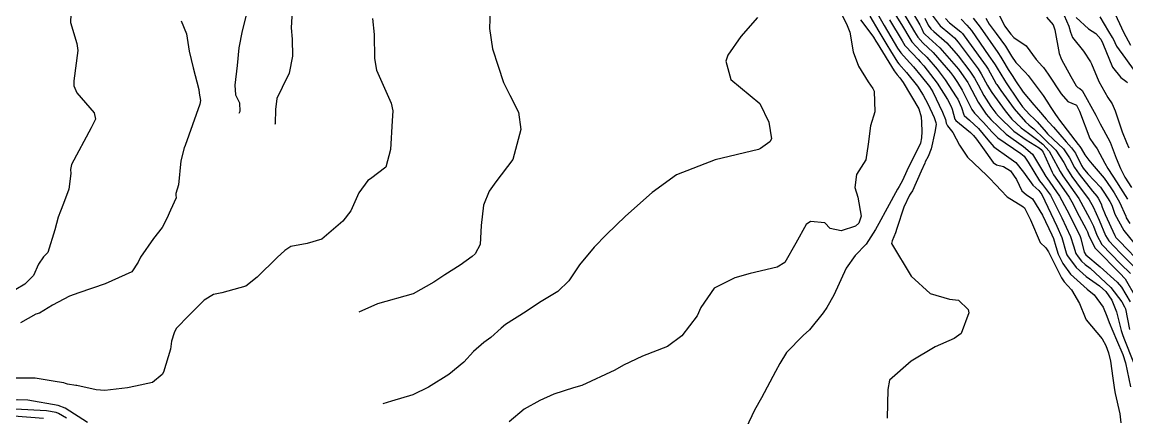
# Model space of a CAD drawing. Header units: feet. Extents: x 1313709 to 1317500, y 405869 to 411659.
# Drawn here: x 1315968.7 to 1316359.3, y 407135.1 to 407275.2 of the extents above; entities that cross this region are included whole.
import ezdxf

# ---------------------------------------------------------------- set-up
doc = ezdxf.new("R2010")
doc.units = ezdxf.units.FT
doc.layers.add('C-TOPO-MAJR', color=32, linetype='CONTINUOUS')

msp = doc.modelspace()

# ---------------------------------------------------------------- linework, layer by layer
at = {"layer": 'C-TOPO-MAJR'}
for points in [[(1316134.4, 407286.23), (1316133.94, 407272.91), (1316135.05, 407265.74), (1316137.02, 407259.54), (1316138.84, 407253.81), (1316141.1, 407249.34), (1316144.24, 407243.35), (1316145.06, 407237.2), (1316142.14, 407226.53), (1316136.17, 407218.66), (1316133.83, 407215.37), (1316131.77, 407210.44), (1316131.04, 407203.24), (1316130.67, 407196.53), (1316128.91, 407193.15), (1316127.8, 407192.2), (1316123.52, 407189.19), (1316118.1, 407185.75), (1316114.27, 407183.12), (1316106.99, 407179.04), (1316094.31, 407175.54), (1316087.76, 407172.52)], [(1315985.96, 407281.06), (1315985.8, 407275.02), (1315987.99, 407267.64), (1315988.39, 407265.11), (1315986.99, 407254.41), (1315986.91, 407252.65), (1315988, 407250.13), (1315994.11, 407243.1), (1315994.65, 407240.81), (1315993.11, 407237.79), (1315986.1, 407224.82), (1315985.83, 407222.97), (1315985.88, 407221.62), (1315985.22, 407216.08), (1315983.29, 407211.01), (1315982.19, 407208.34), (1315981.45, 407206.1), (1315980.27, 407201.64), (1315977.73, 407193.65), (1315976.28, 407192.12), (1315974.43, 407189.54), (1315972.64, 407185.51), (1315969.66, 407182.47), (1315966.46, 407180.53)], [(1316064.28, 407281.34), (1316063.79, 407273.15), (1316064.13, 407269.14), (1316064.33, 407263.08), (1316063.08, 407257.11), (1316060.65, 407252.08), (1316058.76, 407248.17), (1316058.27, 407244.23), (1316058.19, 407239.32), (1316058.09, 407238.91)], [(1316281.88, 407281.36), (1316286.09, 407274.23), (1316286.78, 407272.75), (1316287.37, 407271.43), (1316287.95, 407270.75), (1316293.17, 407266.03), (1316299.73, 407258.56), (1316300.9, 407256.99), (1316303.04, 407253.82), (1316303.45, 407253.1), (1316306.68, 407246.87), (1316309.54, 407242.65), (1316310.36, 407241.69), (1316311.2, 407240.77), (1316316.68, 407235.5), (1316322.8, 407231.14), (1316325.99, 407228.43), (1316329.47, 407222.59), (1316330.68, 407220.49), (1316331.03, 407220.02), (1316335.45, 407213.57), (1316338.11, 407208.76), (1316342.68, 407199.71), (1316343.04, 407198.62), (1316344.18, 407193.79), (1316344.85, 407192.83), (1316349.86, 407188.64), (1316355.94, 407183.15), (1316357.42, 407181.34), (1316360.45, 407176.2)], [(1316092.57, 407276.44), (1316093.2, 407270.73), (1316093.25, 407262.25), (1316094, 407258.19), (1316099.16, 407246.45), (1316099.78, 407243.82), (1316099.57, 407240.3), (1316098.91, 407230.08), (1316097.28, 407223.83), (1316091.85, 407219.7), (1316090.91, 407219.19), (1316087.73, 407214.79), (1316084.91, 407208.41), (1316082.1, 407204.77), (1316074.62, 407198.42), (1316069.41, 407196.85), (1316063.72, 407195.82), (1316061.59, 407194.33), (1316058.81, 407191.86), (1316051.81, 407184.89), (1316047.76, 407181.8), (1316039.29, 407179.37), (1316036.38, 407178.8), (1316033.01, 407176.77), (1316027.69, 407171.43), (1316023.17, 407166.71), (1316022.39, 407165.23), (1316021.49, 407162.23), (1316021.17, 407159.47), (1316018.61, 407151.26), (1316018.23, 407150.45), (1316014.8, 407147.66), (1316008.77, 407146.31), (1316005.9, 407145.82), (1315997.88, 407144.89), (1315994.85, 407145.12), (1315988, 407146.55), (1315987.65, 407146.62), (1315984.72, 407147.12), (1315983.96, 407147.33), (1315983.38, 407147.5), (1315981.05, 407147.94), (1315973.3, 407149.21), (1315965.31, 407149.16)], [(1316048.49, 407280), (1316046.46, 407272.14), (1316045.32, 407266.1), (1316044.73, 407259.81), (1316043.86, 407252.88), (1316044.14, 407249.43), (1316045.5, 407246.58), (1316045.63, 407243.5), (1316045.29, 407242.78)], [(1316228.67, 407276.79), (1316222.79, 407270.12), (1316218.16, 407263.49), (1316217.51, 407261.3), (1316219.27, 407254.82), (1316229.54, 407246.36), (1316232.66, 407239.72), (1316233.65, 407233.91), (1316233.07, 407232.76), (1316229.82, 407230.51), (1316229.09, 407230.1), (1316213.79, 407226.39), (1316200.08, 407221.08), (1316191.43, 407214.93), (1316182.01, 407206.55), (1316175.27, 407200.04), (1316170.9, 407195.53), (1316165.8, 407189.35), (1316161.97, 407183.63), (1316158.16, 407179.87), (1316151.65, 407175.96), (1316146.94, 407172.8), (1316139.55, 407168.15), (1316138.02, 407166.9), (1316134.41, 407163.56), (1316131.95, 407161.79), (1316128.33, 407158.65), (1316124.88, 407154.9), (1316119.58, 407150.51), (1316112.35, 407146), (1316106.88, 407143.31), (1316099.23, 407141.1), (1316096.27, 407140.14)], [(1316258.37, 407278.07), (1316260.45, 407273.98), (1316261.35, 407271.66), (1316262.51, 407264.62), (1316264.37, 407259.58), (1316267.87, 407254.02), (1316269.47, 407251.7), (1316269.94, 407250.73), (1316270.23, 407243.42), (1316268.66, 407238.53), (1316267.87, 407232.04), (1316266.96, 407226.39), (1316263.71, 407221.26), (1316263.16, 407216.66), (1316264.19, 407213.21), (1316265.35, 407206.47), (1316264.58, 407204.02), (1316263.37, 407202.97), (1316258.24, 407201.31), (1316254.35, 407202.19), (1316252.46, 407204.2), (1316247.42, 407204.64), (1316245.94, 407203.54), (1316242.31, 407196.97), (1316238.43, 407190.07), (1316235.69, 407188.42), (1316226.15, 407186.24), (1316220.69, 407184.73), (1316213.42, 407181.08), (1316208.72, 407174.19), (1316207.35, 407171.22), (1316201.96, 407164.23), (1316196.89, 407160.45), (1316188, 407156.95), (1316181.33, 407153.85), (1316178.31, 407152.07), (1316166.61, 407146.58), (1316163.59, 407145.77), (1316156.68, 407143.57), (1316151.77, 407141.32), (1316146.19, 407138.23), (1316140.94, 407133.7)], [(1316268.41, 407277.25), (1316271.57, 407271.9), (1316274.44, 407267.19), (1316275.76, 407264.99), (1316278.23, 407260.99), (1316278.67, 407260.42), (1316281.4, 407257.39), (1316285.28, 407252.55), (1316287.32, 407249.34), (1316288.93, 407246.23), (1316291.23, 407241.38), (1316291.81, 407239.6), (1316291.84, 407238.96), (1316291.4, 407236.23), (1316290.07, 407230.3), (1316289.03, 407227.67), (1316288.03, 407225.72), (1316287.85, 407225.31), (1316286.61, 407222.41), (1316283.52, 407215.43), (1316282.95, 407214.61), (1316282.43, 407213.91), (1316280.41, 407209.7), (1316277.99, 407202.15), (1316277.46, 407200.62), (1316276.31, 407197.78), (1316276.15, 407196.81), (1316283.05, 407185.23), (1316289.81, 407179.11), (1316296.63, 407177.12), (1316299.73, 407176.82), (1316303.15, 407173.5), (1316303.42, 407172.28), (1316300.73, 407165.05), (1316298.24, 407163.28), (1316291.49, 407160.28), (1316283.1, 407155.22), (1316275.42, 407148.46), (1316274.75, 407145.2), (1316274.59, 407135.05)], [(1316271.12, 407278.14), (1316273.47, 407273.96), (1316278.27, 407265.99), (1316279.44, 407264.28), (1316281.38, 407262.05), (1316283.84, 407259.35), (1316286.64, 407256.04), (1316289.47, 407252.38), (1316290.66, 407250.5), (1316294.17, 407243.29), (1316295.15, 407240.72), (1316295.42, 407239.47), (1316295.85, 407238.45), (1316297.74, 407236.07), (1316300.08, 407231.68), (1316302.97, 407227.34), (1316309.79, 407220.91), (1316310.63, 407220.06), (1316313.11, 407217.5), (1316314.81, 407215.74), (1316317.02, 407213.33), (1316322.58, 407209.91), (1316323.1, 407209.47), (1316325.26, 407205.24), (1316328.61, 407197.22), (1316330.67, 407195.27), (1316331.61, 407193.95), (1316336.19, 407184.65), (1316337.16, 407183.32), (1316339.73, 407180.43), (1316342.55, 407175.58), (1316344.52, 407170.65), (1316344.93, 407169.89), (1316350.58, 407163.17), (1316351.93, 407160.73), (1316352.81, 407158.15), (1316353.52, 407155.22), (1316354.38, 407149.18), (1316354.97, 407145.02), (1316355.22, 407143.79), (1316356.78, 407136.57), (1316357.16, 407133.38)], [(1316277.3, 407278.1), (1316279.94, 407273.77), (1316282.56, 407269.33), (1316283.3, 407268.23), (1316286.35, 407264.93), (1316288.54, 407262.78), (1316292.21, 407258.56), (1316295.07, 407254.71), (1316299, 407248.78), (1316299.51, 407247.87), (1316300.84, 407244.92), (1316301.71, 407242.34), (1316301.84, 407242.13), (1316303.7, 407240.53), (1316306.91, 407237.49), (1316310.14, 407233.53), (1316312.31, 407231.02), (1316317.61, 407227.3), (1316320.1, 407225.5), (1316322.76, 407222.1), (1316326.06, 407217.48), (1316328.18, 407215.55), (1316329.29, 407214.23), (1316334.61, 407202.92), (1316336.28, 407198.93), (1316337.89, 407193.58), (1316338.14, 407192.82), (1316338.33, 407192.47), (1316341.43, 407188.36), (1316344.91, 407185.18), (1316349.68, 407181.87), (1316351.83, 407179.84), (1316353.96, 407176.74), (1316355.6, 407172.68), (1316357.25, 407166.04), (1316357.75, 407164.6), (1316358.3, 407163.33), (1316361.7, 407154.69)], [(1316280.01, 407278.89), (1316284.28, 407271.74), (1316285.41, 407269.89), (1316287.16, 407267.87), (1316290.83, 407264.39), (1316296.95, 407257.36), (1316298.01, 407255.93), (1316299.47, 407253.77), (1316301.05, 407251.13), (1316302.88, 407247.51), (1316304.49, 407244.29), (1316305.47, 407243.01), (1316308.66, 407239.7), (1316311.55, 407236.32), (1316313.7, 407234.26), (1316321.88, 407228.73), (1316323.01, 407227.76), (1316324.39, 407225.59), (1316328.42, 407219.02), (1316329.54, 407217.68), (1316332.28, 407213.91), (1316336.37, 407205.87), (1316339.4, 407199.31), (1316340.43, 407196.07), (1316341.3, 407193.33), (1316342.08, 407192.07), (1316343.32, 407190.59), (1316344.56, 407189.46), (1316346.34, 407188.11), (1316353.62, 407181.29), (1316357.53, 407176.21), (1316358.54, 407174.46), (1316358.81, 407173.69), (1316360.22, 407166.41)], [(1316287.82, 407276.57), (1316289.08, 407274.04), (1316289.97, 407272.75), (1316291.03, 407271.83), (1316295.71, 407267.82), (1316299.72, 407263.29), (1316303.79, 407257.84), (1316305.43, 407255.35), (1316306.72, 407252.95), (1316308.71, 407249.25), (1316311.23, 407245.35), (1316312.98, 407242.97), (1316313.89, 407241.91), (1316319.38, 407236.62), (1316323.7, 407233.5), (1316328.28, 407230.63), (1316329, 407230.07), (1316329.72, 407229.2), (1316332.85, 407222.09), (1316333.1, 407221.58), (1316333.43, 407221.08), (1316336.26, 407217.09), (1316338.88, 407213.2), (1316339.81, 407211.59), (1316342.5, 407206.49), (1316344.96, 407201.87), (1316345.4, 407200.95), (1316345.76, 407199.88), (1316347.94, 407195.25), (1316357.29, 407185.86), (1316358.29, 407184.87), (1316358.67, 407184.38), (1316362.39, 407177.98)], [(1316290.47, 407277.57), (1316293.31, 407273.88), (1316296.68, 407271.04), (1316298.34, 407269.66), (1316299.71, 407268.09), (1316306.7, 407258.69), (1316307.85, 407256.9), (1316310.02, 407252.8), (1316310.69, 407251.57), (1316311.53, 407250.25), (1316316.24, 407243.76), (1316318.69, 407240.88), (1316322, 407237.71), (1316324.59, 407235.84), (1316327.42, 407233.81), (1316329.56, 407232), (1316331.85, 407229.53), (1316334.94, 407223.79), (1316335.68, 407222.3), (1316336.66, 407220.79), (1316340.94, 407214.81), (1316342.3, 407212.78), (1316346.16, 407205.79), (1316347.48, 407203), (1316348.7, 407199.8), (1316350.45, 407196.5), (1316357.1, 407189.67), (1316360.55, 407186.24)], [(1316295.13, 407276.49), (1316296.64, 407274.97), (1316300.66, 407271.71), (1316301.2, 407271.14), (1316303.33, 407268.14), (1316309.61, 407259.55), (1316310.3, 407258.47), (1316312.28, 407254.83), (1316313.14, 407253.37), (1316313.33, 407253.07), (1316314.71, 407250.97), (1316319.44, 407244.53), (1316323.51, 407239.86), (1316324.62, 407238.8), (1316325.48, 407238.17), (1316326.46, 407237.36), (1316330.12, 407233.93), (1316334.22, 407229.89), (1316337.02, 407225.49), (1316338.27, 407223.01), (1316339.88, 407220.51), (1316341.48, 407218.32), (1316346, 407212.26), (1316347.4, 407209.86), (1316349.56, 407205.06), (1316351.82, 407199.71), (1316352.95, 407197.75), (1316356.92, 407193.58), (1316362.8, 407187.61)], [(1316300.67, 407276.25), (1316302.75, 407274.09), (1316304.34, 407272.24), (1316310.53, 407263.2), (1316312.53, 407260.4), (1316312.76, 407260.04), (1316313.43, 407258.87), (1316316.05, 407254.64), (1316316.62, 407253.74), (1316320.71, 407247.5), (1316322.39, 407245.24), (1316324.94, 407242.5), (1316326.62, 407240.86), (1316327.57, 407239.83), (1316330.76, 407236.25), (1316331.3, 407235.62), (1316333.2, 407233.79), (1316336.92, 407230.3), (1316339.08, 407227.17), (1316340.84, 407223.72), (1316342.43, 407221.32), (1316347.17, 407215.37), (1316348.7, 407213.59), (1316349.19, 407212.9), (1316350.19, 407210.87), (1316350.59, 407209.7), (1316351.6, 407207.07), (1316355.07, 407199.62), (1316355.45, 407198.99), (1316356.72, 407197.63), (1316365.05, 407188.98)], [(1316304.98, 407276.61), (1316307.48, 407273.33), (1316313.7, 407264.37), (1316314.81, 407262.76), (1316315.51, 407261.62), (1316317.39, 407258.42), (1316318.95, 407255.9), (1316319.91, 407254.41), (1316322.65, 407250.4), (1316326.38, 407245.86), (1316328.04, 407244.03), (1316330.74, 407240.78), (1316331.7, 407239.73), (1316333.35, 407237.98), (1316337.88, 407232.79), (1316339.8, 407230.74), (1316341.13, 407228.84), (1316343.33, 407224.41), (1316343.9, 407223.54), (1316345.57, 407221.54), (1316349.96, 407216.74), (1316351.42, 407214.69), (1316353.24, 407211.69), (1316353.97, 407210.43), (1316354.64, 407208.62), (1316355.08, 407207.19), (1316358.2, 407201.42), (1316363.79, 407194.65)], [(1316309.47, 407276.61), (1316310.67, 407274.45), (1316313.14, 407271.11), (1316316.44, 407266.62), (1316318.48, 407263.17), (1316320.06, 407260.85), (1316323.36, 407257.49), (1316324.42, 407256.28), (1316329.72, 407249.21), (1316331.05, 407247.2), (1316332.4, 407244.96), (1316334.04, 407242.46), (1316334.67, 407241.61), (1316335.53, 407240.51), (1316342.05, 407231.9), (1316342.67, 407231.18), (1316343.15, 407230.5), (1316344.5, 407228.2), (1316345.9, 407226.37), (1316347.06, 407224.94), (1316351.25, 407219.95), (1316353.65, 407216.49), (1316354.77, 407214.73), (1316356.73, 407211.49), (1316358.92, 407206.51), (1316359.13, 407205.97), (1316360.32, 407203.91)], [(1316314.32, 407277.48), (1316316.06, 407273.91), (1316318.23, 407270.87), (1316319.35, 407269.68), (1316323.74, 407266.72), (1316327.2, 407261.96), (1316329.43, 407259.51), (1316329.8, 407259.12), (1316331.53, 407256.74), (1316336.09, 407249.84), (1316338.44, 407247.12), (1316341.3, 407245.94), (1316341.51, 407245.79), (1316342.53, 407243.72), (1316346.18, 407234.05), (1316347.51, 407232.13), (1316348.86, 407230.38), (1316351.55, 407225.22), (1316352.64, 407223.4), (1316355.88, 407218.29), (1316356.26, 407217.71), (1316359.58, 407212.58)], [(1316330.87, 407276.93), (1316333.31, 407274.17), (1316333.87, 407272.45), (1316335.39, 407264.04), (1316336.18, 407261.94), (1316339.48, 407255.88), (1316341.4, 407252.63), (1316341.98, 407251.98), (1316342.65, 407251.63), (1316343.47, 407250.94), (1316348.31, 407242.25), (1316349.86, 407239.15), (1316351.08, 407237.02), (1316353.39, 407232.73), (1316355.58, 407227.09), (1316357.05, 407223.34), (1316358.61, 407220.36), (1316360.96, 407216.61)], [(1316337.16, 407277.47), (1316338.77, 407273.72), (1316339.33, 407271.67), (1316340.09, 407269.68), (1316343.99, 407264.91), (1316346.43, 407261.12), (1316346.76, 407260.38), (1316349.44, 407254.12), (1316352.55, 407248.5), (1316354.12, 407246.29), (1316355.24, 407243.81), (1316357.6, 407236.31), (1316359.24, 407232.54), (1316360.01, 407230.68)], [(1316341.37, 407276.79), (1316345.76, 407272.8), (1316348.32, 407271.09), (1316350.14, 407269.12), (1316350.81, 407267.64), (1316354.27, 407259.28), (1316357.19, 407255.54), (1316358.95, 407254.22), (1316359.52, 407253.77)], [(1316349.74, 407277.05), (1316352.78, 407271.82), (1316354.16, 407269.75), (1316354.42, 407269.26), (1316355.61, 407266.71), (1316358.88, 407262.3), (1316362.17, 407257.74)], [(1316354.49, 407279.47), (1316358.12, 407271.67), (1316360.58, 407267.05)], [(1316024.94, 407275.58), (1316026.81, 407271), (1316027.79, 407264.94), (1316029.1, 407259.05), (1316031.11, 407251.32), (1316031.28, 407250.07), (1316031.69, 407247.48), (1316031.57, 407246.12), (1316026.28, 407231.5), (1316025.93, 407230.71), (1316024.74, 407226.13), (1316024.02, 407217.65), (1316023.05, 407214.56), (1316023.04, 407213.98), (1316023.15, 407212.98), (1316021.18, 407208.61), (1316019.87, 407205.63), (1316018.14, 407202.47), (1316015.08, 407198.62), (1316010.53, 407192.05), (1316009.67, 407190.28), (1316007.5, 407186.82), (1315997.99, 407182.62), (1315988.7, 407179.44), (1315985.41, 407178.17), (1315979.42, 407175.01), (1315974.76, 407172.17), (1315973.54, 407171.8), (1315968.09, 407168.83)], [(1316265.18, 407276.02), (1316268.06, 407272.13), (1316269.69, 407269.86), (1316270.58, 407268.4), (1316271, 407267.72), (1316277.01, 407257.94), (1316278.07, 407256.54), (1316279.01, 407255.48), (1316280.24, 407253.83), (1316285.7, 407244.47), (1316286.62, 407241.67), (1316286.66, 407239.68), (1316286.81, 407236.44), (1316286.71, 407234.25), (1316286.29, 407232.35), (1316285.96, 407231.51), (1316282.27, 407224.07), (1316281.56, 407222.52), (1316280.01, 407219.17), (1316278.83, 407217.04), (1316278.23, 407216.03), (1316274.58, 407209.39), (1316271.58, 407203.97), (1316270.44, 407201.84), (1316267.14, 407196.66), (1316263.19, 407192.57), (1316260.09, 407188.07), (1316255.71, 407178.57), (1316253.17, 407174.18), (1316251.92, 407172.3), (1316247.13, 407166.29), (1316244.82, 407164.28), (1316239.02, 407158.23), (1316236.57, 407154.34), (1316235.13, 407151.59), (1316230.07, 407142.18), (1316227.6, 407137.83), (1316224.69, 407131.58)], [(1316275.38, 407276.03), (1316279.86, 407268.59), (1316280.84, 407266.92), (1316281.13, 407266.53), (1316285.52, 407261.9), (1316286.25, 407261.16), (1316287.47, 407259.76), (1316292.19, 407253.51), (1316295.94, 407247.74), (1316297.23, 407245.28), (1316297.55, 407244.42), (1316298.53, 407240.89), (1316298.87, 407240.31), (1316303.97, 407236.1), (1316305.08, 407235.07), (1316306.2, 407233.7), (1316308.26, 407230.78), (1316312.09, 407225.52), (1316313.23, 407224.69), (1316315.68, 407224.03), (1316318.16, 407222.6), (1316320.32, 407219.47), (1316322.14, 407215.43), (1316323.72, 407214.2), (1316325.91, 407212.65), (1316329.54, 407206.9), (1316332.81, 407199.93), (1316333.35, 407198.57), (1316334.17, 407195.77), (1316335.03, 407193.09), (1316336.65, 407189.73), (1316339.41, 407185.97), (1316345.28, 407180.74), (1316347.71, 407178.64), (1316350.93, 407174.27), (1316352.27, 407171.16), (1316353.09, 407168.92), (1316355.62, 407162.73), (1316357.84, 407157.55), (1316358.83, 407154.61), (1316360.6, 407146.18)], [(1315991.8, 407133.46), (1315983.87, 407138.62), (1315981.37, 407139.56), (1315970.75, 407141.42), (1315966.94, 407141.53), (1315962.02, 407140.55), (1315956.95, 407139.18), (1315955.07, 407138.5), (1315952.4, 407136.61), (1315948.58, 407133.87)], [(1315984.32, 407135.02), (1315981.57, 407136.75), (1315980.74, 407137.06), (1315977.28, 407137.65), (1315966.23, 407138.22), (1315958.33, 407137.05), (1315956.93, 407136.42), (1315953.49, 407134.12)], [(1315976.18, 407134.96), (1315965.69, 407135.73), (1315961.05, 407135.27), (1315956.76, 407134.13)]]:
    msp.add_lwpolyline(points, dxfattribs=at)

doc.saveas('drawing.dxf')
